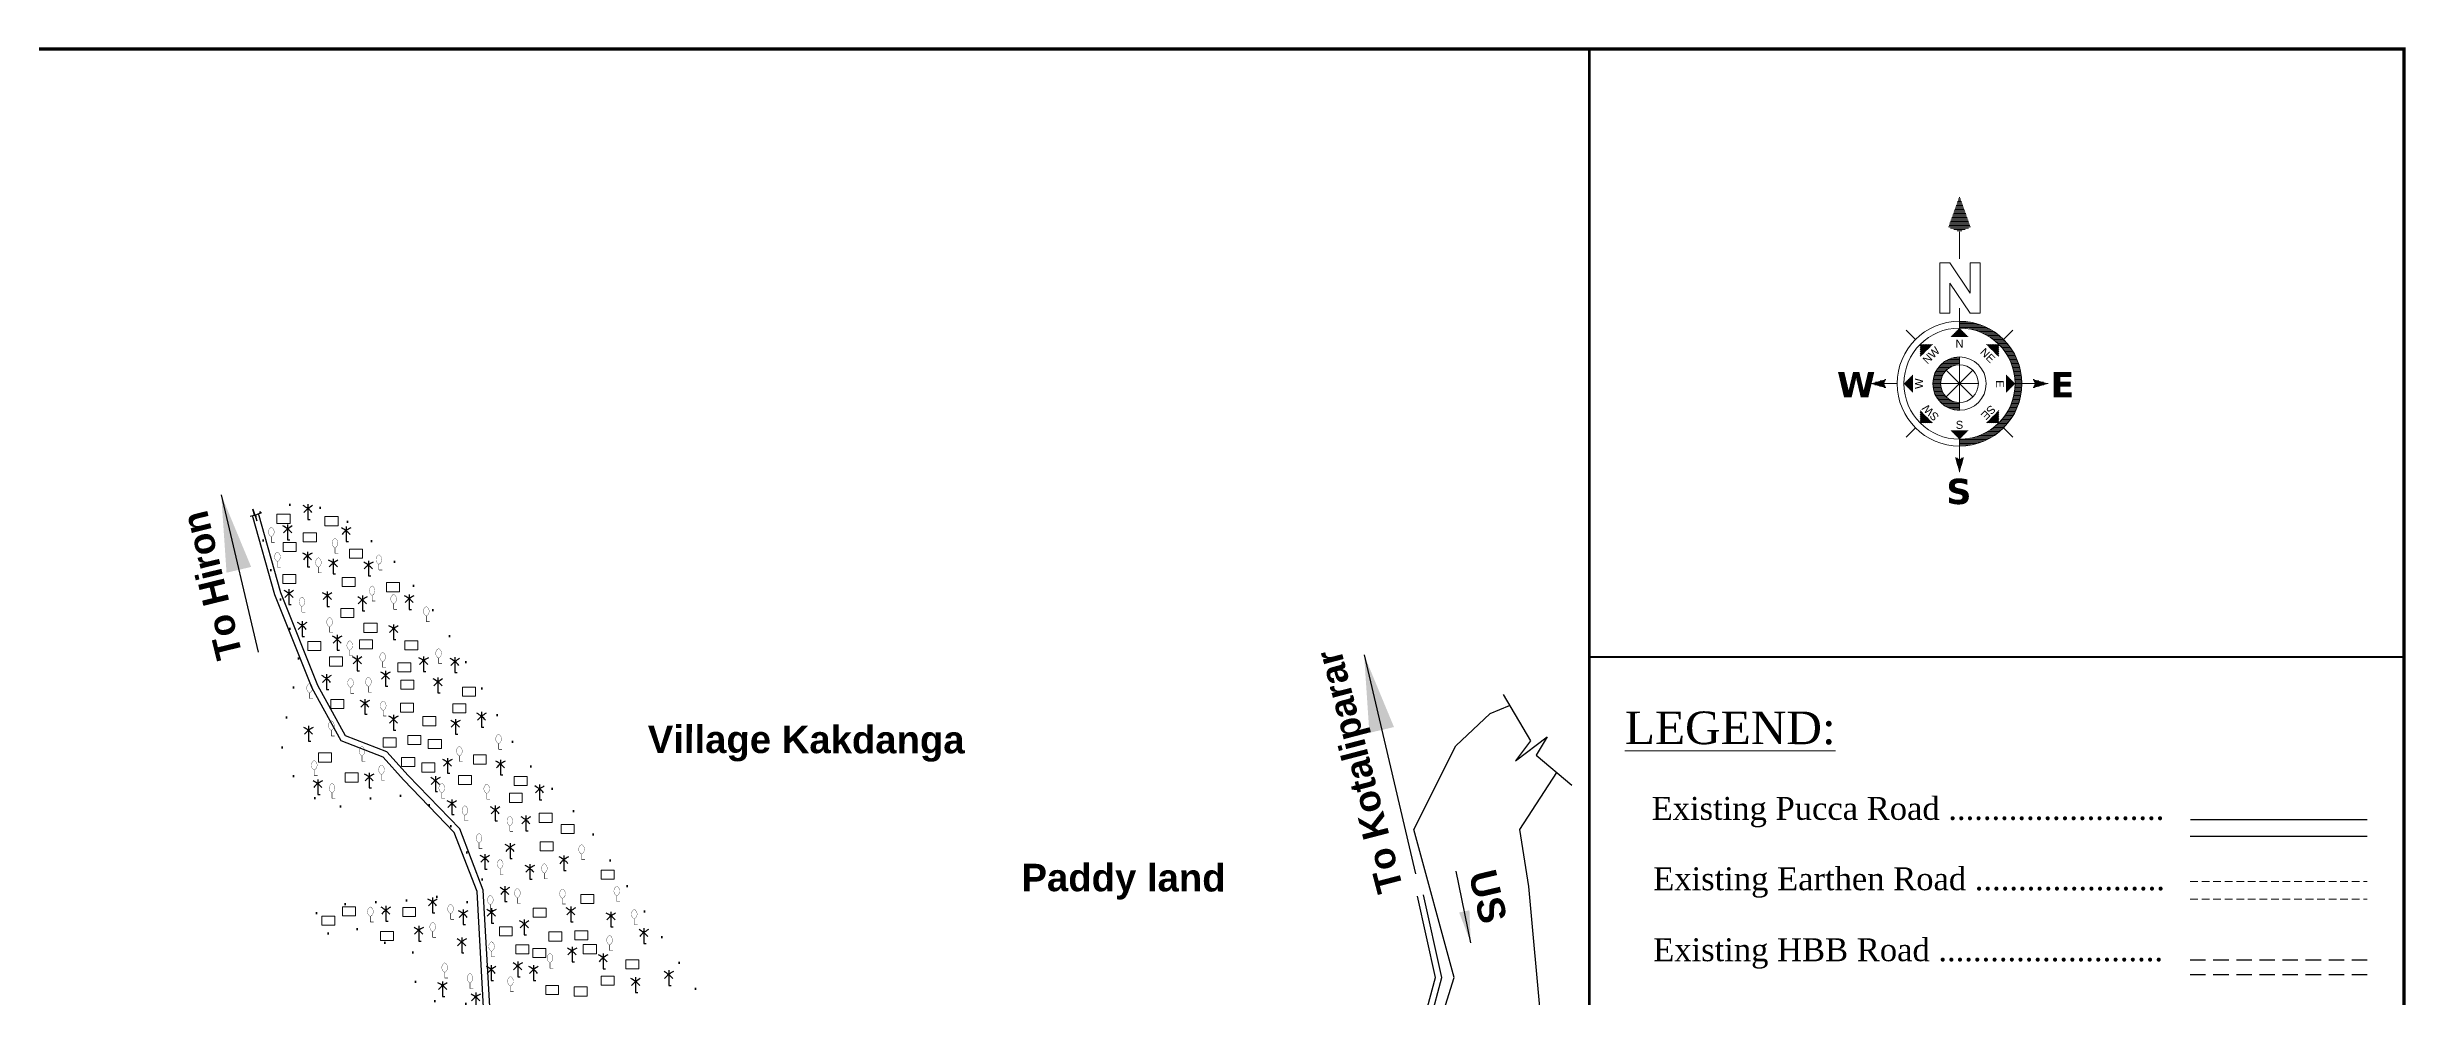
# Model space of a CAD drawing. Header units: millimetres. Extents: x 103 to 40042, y -107161 to -48.
# Drawn here: x 38510 to 40042, y -105940 to -105323 of the extents above; entities that cross this region are included whole.
import ezdxf
from ezdxf.enums import TextEntityAlignment as Align

# ---------------------------------------------------------------- set-up
doc = ezdxf.new("R2010")
doc.units = ezdxf.units.MM
doc.header["$MEASUREMENT"] = 0
for name, pattern in [('DASHED2', [0.375, 0.25, -0.125]), ('DOT2', [0.125, 0, -0.125]), ('HIDDENX2', [0.75, 0.5, -0.25])]:
    doc.linetypes.add(name, pattern=pattern)
for name, color, linetype in [('boundary', 7, 'Continuous'), ('Earthen Emb', 42, 'Continuous'), ('HBB_BFS Road', 7, 'DASHED2'), ('Home Stead', 151, 'Continuous'), ('Khal', 4, 'Continuous'), ('TEXT', 5, 'Continuous'), ('Trees', 77, 'Continuous')]:
    doc.layers.add(name, color=color, linetype=linetype)
for name, color, linetype, lineweight in [('Earthan Road', 7, 'DASHED2', 9), ('HOUSE', 144, 'Continuous', 18), ('line', 10, 'Continuous', 9), ('OUTLINE', 7, 'Continuous', 15), ('p2', 32, 'Continuous', 15), ('PUCCA ROAD', 1, 'Continuous', 30)]:
    doc.layers.add(name, color=color, linetype=linetype, lineweight=lineweight)
doc.styles.add('b', font='times.ttf')
doc.styles.add('LEG', font='romantic.ttf')
doc.styles.add('Romans', font='arial.ttf')
doc.styles.get("Standard").update_dxf_attribs({"font": 'arial.ttf'})
doc.styles.add('sum', font='arialbd.ttf')
doc.dimstyles.get("Standard").update_dxf_attribs({"dimtxt": 0.18, "dimasz": 0.18, "dimexe": 0.18, "dimexo": 0.0625, "dimgap": 0.09, "dimtad": 0, "dimtih": 1, "dimtoh": 1, "dimdec": 4, "dimzin": 0, "dimdsep": 46, "dimtxsty": 'Standard', "dimblk": 'DATUMBLANK', "dimcen": 0.09, "dimadec": 0, "dimazin": 0, "dimtfac": 1, "dimtdec": 4, "dimtofl": 0, "dimtmove": 0, "dimatfit": 3, "dimfxl": 1, "dimtolj": 1, "dimtzin": 0, "dimarcsym": 0})
pattern_1 = [(360, (26.19663, 31.512), (2e-14, 0.2822134), [])]
pattern_2 = [(360, (26.19663, 27.11894), (2e-14, 0.2822134), [])]
pattern_3 = [(180, (26.19663, 27.11894), (2e-14, 0.2822134), [])]
pattern_4 = [(45, (26.19663, 27.11894), (-0.199555, 0.199555), [])]
pattern_5 = [(90, (26.19663, 27.11894), (-0.2822134, 2e-14), [])]
pattern_6 = [(135, (26.19663, 27.11894), (-0.199555, -0.199555), [])]
pattern_7 = [(180, (26.19663, 27.11894), (-2e-14, -0.2822134), [])]
pattern_8 = [(225, (26.19663, 27.11894), (0.199555, -0.199555), [])]
pattern_9 = [(270, (26.19663, 27.11894), (0.2822134, -2e-14), [])]
pattern_10 = [(315, (26.19663, 27.11894), (0.199555, 0.199555), [])]

# ---------------------------------------------------------------- blocks, each defined once
blk = doc.blocks.new('A$C5FE22593')
h = blk.add_hatch()
h.set_pattern_fill('_USER', color=11, scale=0.282213, style=0, pattern_type=0)
h.set_pattern_definition(pattern_1)
h.paths.add_polyline_path([(26.2, 66.79), (23.84, 60.2), (26.2, 59.26), (28.55, 60.2)])
h = blk.add_hatch()
h.set_pattern_fill('_USER', color=11, scale=0.282213, style=0, pattern_type=0)
h.set_pattern_definition(pattern_1)
h.paths.add_polyline_path([(26.2, 66.79), (23.84, 60.2), (26.2, 59.26), (28.55, 60.2)])
h = blk.add_hatch()
h.set_pattern_fill('_USER', color=11, scale=0.282213, style=0, pattern_type=0)
h.set_pattern_definition(pattern_1)
h.paths.add_polyline_path([(26.2, 66.79), (23.84, 60.2), (26.2, 59.26), (28.55, 60.2)])
h = blk.add_hatch()
h.set_pattern_fill('_USER', color=11, scale=0.282213, style=0, pattern_type=0)
h.set_pattern_definition(pattern_1)
h.paths.add_polyline_path([(26.2, 66.79), (23.84, 60.2), (26.2, 59.26), (28.55, 60.2)])
h = blk.add_hatch(color=11)
h.paths.add_polyline_path([(26.2, 15.36), (26.2, 13.92, 1), (26.2, 40.32), (26.2, 38.88, -1)])
h.paths.add_polyline_path([(26.2, 31.11), (26.2, 32.76, 1), (26.2, 21.47), (26.2, 23.13, -1)])
h = blk.add_hatch(color=11)
h.paths.add_polyline_path([(26.2, 15.36), (26.2, 13.92, 1), (26.2, 40.32), (26.2, 38.88, -1)])
h.paths.add_polyline_path([(26.2, 31.11), (26.2, 32.76, 1), (26.2, 21.47), (26.2, 23.13, -1)])
h = blk.add_hatch(color=11)
h.paths.add_polyline_path([(26.2, 15.36), (26.2, 13.92, 1), (26.2, 40.32), (26.2, 38.88, -1)])
h.paths.add_polyline_path([(26.2, 31.11), (26.2, 32.76, 1), (26.2, 21.47), (26.2, 23.13, -1)])
h = blk.add_hatch(color=11)
h.paths.add_polyline_path([(26.2, 15.36), (26.2, 13.92, 1), (26.2, 40.32), (26.2, 38.88, -1)])
h.paths.add_polyline_path([(26.2, 31.11), (26.2, 32.76, 1), (26.2, 21.47), (26.2, 23.13, -1)])
h = blk.add_hatch()
h.set_pattern_fill('_USER', color=11, scale=0.282213, style=0, pattern_type=0)
h.set_pattern_definition(pattern_2)
h.paths.add_polyline_path([(39.4, 27.12, 0.414214), (26.2, 40.32), (26.2, 38.88, -0.414214), (37.96, 27.12, -0.414214), (26.2, 15.36), (26.2, 13.92, 0.414214)])
h = blk.add_hatch()
h.set_pattern_fill('_USER', color=11, scale=0.282213, style=0, pattern_type=0)
h.set_pattern_definition(pattern_2)
h.paths.add_polyline_path([(39.4, 27.12, 0.414214), (26.2, 40.32), (26.2, 38.88, -0.414214), (37.96, 27.12, -0.414214), (26.2, 15.36), (26.2, 13.92, 0.414214)])
h = blk.add_hatch()
h.set_pattern_fill('_USER', color=11, scale=0.282213, style=0, pattern_type=0)
h.set_pattern_definition(pattern_2)
h.paths.add_polyline_path([(39.4, 27.12, 0.414214), (26.2, 40.32), (26.2, 38.88, -0.414214), (37.96, 27.12, -0.414214), (26.2, 15.36), (26.2, 13.92, 0.414214)])
h = blk.add_hatch()
h.set_pattern_fill('_USER', color=11, scale=0.282213, style=0, pattern_type=0)
h.set_pattern_definition(pattern_2)
h.paths.add_polyline_path([(39.4, 27.12, 0.414214), (26.2, 40.32), (26.2, 38.88, -0.414214), (37.96, 27.12, -0.414214), (26.2, 15.36), (26.2, 13.92, 0.414214)])
h = blk.add_hatch()
h.set_pattern_fill('_USER', color=11, scale=0.282213, angle=135, style=0, pattern_type=0)
h.set_pattern_definition(pattern_6)
h.paths.add_polyline_path([(20.54, 35.43), (17.88, 35.43), (17.88, 32.77)])
h = blk.add_hatch()
h.set_pattern_fill('_USER', color=11, scale=0.282213, angle=135, style=0, pattern_type=0)
h.set_pattern_definition(pattern_6)
h.paths.add_polyline_path([(20.54, 35.43), (17.88, 35.43), (17.88, 32.77)])
h = blk.add_hatch()
h.set_pattern_fill('_USER', color=11, scale=0.282213, angle=135, style=0, pattern_type=0)
h.set_pattern_definition(pattern_6)
h.paths.add_polyline_path([(20.54, 35.43), (17.88, 35.43), (17.88, 32.77)])
h = blk.add_hatch()
h.set_pattern_fill('_USER', color=11, scale=0.282213, angle=135, style=0, pattern_type=0)
h.set_pattern_definition(pattern_6)
h.paths.add_polyline_path([(20.54, 35.43), (17.88, 35.43), (17.88, 32.77)])
h = blk.add_hatch()
h.set_pattern_fill('_USER', color=11, scale=0.282213, angle=90, style=0, pattern_type=0)
h.set_pattern_definition(pattern_5)
h.paths.add_polyline_path([(28.08, 37), (26.2, 38.88), (24.32, 37)])
h = blk.add_hatch()
h.set_pattern_fill('_USER', color=11, scale=0.282213, angle=90, style=0, pattern_type=0)
h.set_pattern_definition(pattern_5)
h.paths.add_polyline_path([(28.08, 37), (26.2, 38.88), (24.32, 37)])
h = blk.add_hatch()
h.set_pattern_fill('_USER', color=11, scale=0.282213, angle=90, style=0, pattern_type=0)
h.set_pattern_definition(pattern_5)
h.paths.add_polyline_path([(28.08, 37), (26.2, 38.88), (24.32, 37)])
h = blk.add_hatch()
h.set_pattern_fill('_USER', color=11, scale=0.282213, angle=90, style=0, pattern_type=0)
h.set_pattern_definition(pattern_5)
h.paths.add_polyline_path([(28.08, 37), (26.2, 38.88), (24.32, 37)])
h = blk.add_hatch()
h.set_pattern_fill('_USER', color=11, scale=0.282213, angle=45, style=0, pattern_type=0)
h.set_pattern_definition(pattern_4)
h.paths.add_polyline_path([(34.51, 32.77), (34.51, 35.43), (31.85, 35.43)])
h = blk.add_hatch()
h.set_pattern_fill('_USER', color=11, scale=0.282213, angle=45, style=0, pattern_type=0)
h.set_pattern_definition(pattern_4)
h.paths.add_polyline_path([(34.51, 32.77), (34.51, 35.43), (31.85, 35.43)])
h = blk.add_hatch()
h.set_pattern_fill('_USER', color=11, scale=0.282213, angle=45, style=0, pattern_type=0)
h.set_pattern_definition(pattern_4)
h.paths.add_polyline_path([(34.51, 32.77), (34.51, 35.43), (31.85, 35.43)])
h = blk.add_hatch()
h.set_pattern_fill('_USER', color=11, scale=0.282213, angle=45, style=0, pattern_type=0)
h.set_pattern_definition(pattern_4)
h.paths.add_polyline_path([(34.51, 32.77), (34.51, 35.43), (31.85, 35.43)])
h = blk.add_hatch()
h.set_pattern_fill('_USER', color=11, scale=0.282213, style=0, pattern_type=0)
h.set_pattern_definition(pattern_2)
h.paths.add_polyline_path([(26.2, 31.11), (26.2, 32.76, 0.414214), (20.55, 27.12, 0.414214), (26.2, 21.47), (26.2, 23.13, -0.414214), (22.21, 27.12, -0.414214)])
h = blk.add_hatch()
h.set_pattern_fill('_USER', color=11, scale=0.282213, style=0, pattern_type=0)
h.set_pattern_definition(pattern_2)
h.paths.add_polyline_path([(26.2, 31.11), (26.2, 32.76, 0.414214), (20.55, 27.12, 0.414214), (26.2, 21.47), (26.2, 23.13, -0.414214), (22.21, 27.12, -0.414214)])
h = blk.add_hatch()
h.set_pattern_fill('_USER', color=11, scale=0.282213, style=0, pattern_type=0)
h.set_pattern_definition(pattern_2)
h.paths.add_polyline_path([(26.2, 31.11), (26.2, 32.76, 0.414214), (20.55, 27.12, 0.414214), (26.2, 21.47), (26.2, 23.13, -0.414214), (22.21, 27.12, -0.414214)])
h = blk.add_hatch()
h.set_pattern_fill('_USER', color=11, scale=0.282213, style=0, pattern_type=0)
h.set_pattern_definition(pattern_2)
h.paths.add_polyline_path([(26.2, 31.11), (26.2, 32.76, 0.414214), (20.55, 27.12, 0.414214), (26.2, 21.47), (26.2, 23.13, -0.414214), (22.21, 27.12, -0.414214)])
h = blk.add_hatch()
h.set_pattern_fill('_USER', color=11, scale=0.282213, style=0, pattern_type=0)
h.set_pattern_definition(pattern_3)
h.paths.add_polyline_path([(10.67, 26.18), (10.2, 27.12), (10.67, 28.06), (7.38, 27.12)])
h = blk.add_hatch()
h.set_pattern_fill('_USER', color=11, scale=0.282213, style=0, pattern_type=0)
h.set_pattern_definition(pattern_3)
h.paths.add_polyline_path([(10.67, 26.18), (10.2, 27.12), (10.67, 28.06), (7.38, 27.12)])
h = blk.add_hatch()
h.set_pattern_fill('_USER', color=11, scale=0.282213, style=0, pattern_type=0)
h.set_pattern_definition(pattern_3)
h.paths.add_polyline_path([(10.67, 26.18), (10.2, 27.12), (10.67, 28.06), (7.38, 27.12)])
h = blk.add_hatch()
h.set_pattern_fill('_USER', color=11, scale=0.282213, style=0, pattern_type=0)
h.set_pattern_definition(pattern_3)
h.paths.add_polyline_path([(10.67, 26.18), (10.2, 27.12), (10.67, 28.06), (7.38, 27.12)])
h = blk.add_hatch()
h.set_pattern_fill('_USER', color=11, scale=0.282213, angle=180, style=0, pattern_type=0)
h.set_pattern_definition(pattern_7)
h.paths.add_polyline_path([(16.32, 29), (14.44, 27.12), (16.32, 25.24)])
h = blk.add_hatch()
h.set_pattern_fill('_USER', color=11, scale=0.282213, angle=180, style=0, pattern_type=0)
h.set_pattern_definition(pattern_7)
h.paths.add_polyline_path([(16.32, 29), (14.44, 27.12), (16.32, 25.24)])
h = blk.add_hatch()
h.set_pattern_fill('_USER', color=11, scale=0.282213, angle=180, style=0, pattern_type=0)
h.set_pattern_definition(pattern_7)
h.paths.add_polyline_path([(16.32, 29), (14.44, 27.12), (16.32, 25.24)])
h = blk.add_hatch()
h.set_pattern_fill('_USER', color=11, scale=0.282213, angle=180, style=0, pattern_type=0)
h.set_pattern_definition(pattern_7)
h.paths.add_polyline_path([(16.32, 29), (14.44, 27.12), (16.32, 25.24)])
h = blk.add_hatch()
h.set_pattern_fill('_USER', color=11, scale=0.282213, style=0, pattern_type=0)
h.set_pattern_definition(pattern_2)
h.paths.add_polyline_path([(36.07, 29), (36.07, 25.24), (37.96, 27.12)])
h = blk.add_hatch()
h.set_pattern_fill('_USER', color=11, scale=0.282213, style=0, pattern_type=0)
h.set_pattern_definition(pattern_2)
h.paths.add_polyline_path([(36.07, 29), (36.07, 25.24), (37.96, 27.12)])
h = blk.add_hatch()
h.set_pattern_fill('_USER', color=11, scale=0.282213, style=0, pattern_type=0)
h.set_pattern_definition(pattern_2)
h.paths.add_polyline_path([(36.07, 29), (36.07, 25.24), (37.96, 27.12)])
h = blk.add_hatch()
h.set_pattern_fill('_USER', color=11, scale=0.282213, style=0, pattern_type=0)
h.set_pattern_definition(pattern_2)
h.paths.add_polyline_path([(36.07, 29), (36.07, 25.24), (37.96, 27.12)])
h = blk.add_hatch()
h.set_pattern_fill('_USER', color=11, scale=0.282213, style=0, pattern_type=0)
h.set_pattern_definition(pattern_2)
h.paths.add_polyline_path([(45.01, 27.12), (41.72, 28.06), (42.19, 27.12), (41.72, 26.18)])
h = blk.add_hatch()
h.set_pattern_fill('_USER', color=11, scale=0.282213, style=0, pattern_type=0)
h.set_pattern_definition(pattern_2)
h.paths.add_polyline_path([(45.01, 27.12), (41.72, 28.06), (42.19, 27.12), (41.72, 26.18)])
h = blk.add_hatch()
h.set_pattern_fill('_USER', color=11, scale=0.282213, style=0, pattern_type=0)
h.set_pattern_definition(pattern_2)
h.paths.add_polyline_path([(45.01, 27.12), (41.72, 28.06), (42.19, 27.12), (41.72, 26.18)])
h = blk.add_hatch()
h.set_pattern_fill('_USER', color=11, scale=0.282213, style=0, pattern_type=0)
h.set_pattern_definition(pattern_2)
h.paths.add_polyline_path([(45.01, 27.12), (41.72, 28.06), (42.19, 27.12), (41.72, 26.18)])
h = blk.add_hatch()
h.set_pattern_fill('_USER', color=11, scale=0.282213, angle=-135, style=0, pattern_type=0)
h.set_pattern_definition(pattern_8)
h.paths.add_polyline_path([(17.88, 21.46), (17.88, 18.8), (20.54, 18.8)])
h = blk.add_hatch()
h.set_pattern_fill('_USER', color=11, scale=0.282213, angle=-135, style=0, pattern_type=0)
h.set_pattern_definition(pattern_8)
h.paths.add_polyline_path([(17.88, 21.46), (17.88, 18.8), (20.54, 18.8)])
h = blk.add_hatch()
h.set_pattern_fill('_USER', color=11, scale=0.282213, angle=-135, style=0, pattern_type=0)
h.set_pattern_definition(pattern_8)
h.paths.add_polyline_path([(17.88, 21.46), (17.88, 18.8), (20.54, 18.8)])
h = blk.add_hatch()
h.set_pattern_fill('_USER', color=11, scale=0.282213, angle=-135, style=0, pattern_type=0)
h.set_pattern_definition(pattern_8)
h.paths.add_polyline_path([(17.88, 21.46), (17.88, 18.8), (20.54, 18.8)])
h = blk.add_hatch()
h.set_pattern_fill('_USER', color=11, scale=0.282213, angle=-45, style=0, pattern_type=0)
h.set_pattern_definition(pattern_10)
h.paths.add_polyline_path([(31.85, 18.8), (34.51, 18.8), (34.51, 21.46)])
h = blk.add_hatch()
h.set_pattern_fill('_USER', color=11, scale=0.282213, angle=-45, style=0, pattern_type=0)
h.set_pattern_definition(pattern_10)
h.paths.add_polyline_path([(31.85, 18.8), (34.51, 18.8), (34.51, 21.46)])
h = blk.add_hatch()
h.set_pattern_fill('_USER', color=11, scale=0.282213, angle=-45, style=0, pattern_type=0)
h.set_pattern_definition(pattern_10)
h.paths.add_polyline_path([(31.85, 18.8), (34.51, 18.8), (34.51, 21.46)])
h = blk.add_hatch()
h.set_pattern_fill('_USER', color=11, scale=0.282213, angle=-45, style=0, pattern_type=0)
h.set_pattern_definition(pattern_10)
h.paths.add_polyline_path([(31.85, 18.8), (34.51, 18.8), (34.51, 21.46)])
h = blk.add_hatch()
h.set_pattern_fill('_USER', color=11, scale=0.282213, angle=-90, style=0, pattern_type=0)
h.set_pattern_definition(pattern_9)
h.paths.add_polyline_path([(24.32, 17.24), (26.2, 15.36), (28.08, 17.24)])
h = blk.add_hatch()
h.set_pattern_fill('_USER', color=11, scale=0.282213, angle=-90, style=0, pattern_type=0)
h.set_pattern_definition(pattern_9)
h.paths.add_polyline_path([(24.32, 17.24), (26.2, 15.36), (28.08, 17.24)])
h = blk.add_hatch()
h.set_pattern_fill('_USER', color=11, scale=0.282213, angle=-90, style=0, pattern_type=0)
h.set_pattern_definition(pattern_9)
h.paths.add_polyline_path([(24.32, 17.24), (26.2, 15.36), (28.08, 17.24)])
h = blk.add_hatch()
h.set_pattern_fill('_USER', color=11, scale=0.282213, angle=-90, style=0, pattern_type=0)
h.set_pattern_definition(pattern_9)
h.paths.add_polyline_path([(24.32, 17.24), (26.2, 15.36), (28.08, 17.24)])
h = blk.add_hatch()
h.set_pattern_fill('_USER', color=11, scale=0.282213, style=0, pattern_type=0)
h.set_pattern_definition(pattern_2)
h.paths.add_polyline_path([(27.14, 11.6), (26.2, 11.13), (25.26, 11.6), (26.2, 8.3)])
h = blk.add_hatch()
h.set_pattern_fill('_USER', color=11, scale=0.282213, style=0, pattern_type=0)
h.set_pattern_definition(pattern_2)
h.paths.add_polyline_path([(27.14, 11.6), (26.2, 11.13), (25.26, 11.6), (26.2, 8.3)])
h = blk.add_hatch()
h.set_pattern_fill('_USER', color=11, scale=0.282213, style=0, pattern_type=0)
h.set_pattern_definition(pattern_2)
h.paths.add_polyline_path([(27.14, 11.6), (26.2, 11.13), (25.26, 11.6), (26.2, 8.3)])
h = blk.add_hatch()
h.set_pattern_fill('_USER', color=11, scale=0.282213, style=0, pattern_type=0)
h.set_pattern_definition(pattern_2)
h.paths.add_polyline_path([(27.14, 11.6), (26.2, 11.13), (25.26, 11.6), (26.2, 8.3)])
at = {"color": 11}
for p, q in [((26.2, 53.5), (26.2, 59.26)), ((26.2, 53.5), (26.2, 59.26)), ((26.2, 53.5), (26.2, 59.26)), ((26.2, 53.5), (26.2, 59.26)), ((26.2, 40.32), (26.2, 43.11)), ((26.2, 40.32), (26.2, 43.11)), ((26.2, 40.32), (26.2, 43.11)), ((26.2, 40.32), (26.2, 43.11)), ((26.2, 40.32), (26.2, 38.88)), ((26.2, 40.32), (26.2, 38.88)), ((26.2, 40.32), (26.2, 38.88)), ((26.2, 40.32), (26.2, 38.88)), ((16.86, 36.46), (14.89, 38.43)), ((16.86, 36.46), (14.89, 38.43)), ((16.86, 36.46), (14.89, 38.43)), ((16.86, 36.46), (14.89, 38.43)), ((35.53, 36.46), (37.5, 38.43)), ((35.53, 36.46), (37.5, 38.43)), ((35.53, 36.46), (37.5, 38.43)), ((35.53, 36.46), (37.5, 38.43)), ((26.2, 31.11), (26.2, 32.76)), ((26.2, 31.11), (26.2, 32.76)), ((26.2, 31.11), (26.2, 32.76)), ((26.2, 31.11), (26.2, 32.76)), ((26.2, 23.13), (26.2, 31.11)), ((26.2, 31.11), (26.2, 23.13)), ((26.2, 23.13), (26.2, 31.11)), ((26.2, 31.11), (26.2, 23.13)), ((26.2, 23.13), (26.2, 31.11)), ((26.2, 31.11), (26.2, 23.13)), ((26.2, 23.13), (26.2, 31.11)), ((26.2, 31.11), (26.2, 23.13)), ((12.99, 27.12), (10.2, 27.12)), ((12.99, 27.12), (10.2, 27.12)), ((12.99, 27.12), (10.2, 27.12)), ((12.99, 27.12), (10.2, 27.12)), ((22.21, 27.12), (30.19, 27.12)), ((30.19, 27.12), (22.21, 27.12)), ((22.21, 27.12), (30.19, 27.12)), ((30.19, 27.12), (22.21, 27.12)), ((22.21, 27.12), (30.19, 27.12)), ((30.19, 27.12), (22.21, 27.12)), ((22.21, 27.12), (30.19, 27.12)), ((30.19, 27.12), (22.21, 27.12)), ((23.37, 24.3), (29.02, 29.94)), ((29.02, 24.3), (23.37, 29.94)), ((29.02, 29.94), (23.37, 24.3)), ((23.37, 29.94), (29.02, 24.3)), ((23.37, 24.3), (29.02, 29.94)), ((29.02, 24.3), (23.37, 29.94)), ((29.02, 29.94), (23.37, 24.3)), ((23.37, 29.94), (29.02, 24.3)), ((23.37, 24.3), (29.02, 29.94)), ((29.02, 24.3), (23.37, 29.94)), ((29.02, 29.94), (23.37, 24.3)), ((23.37, 29.94), (29.02, 24.3)), ((23.37, 24.3), (29.02, 29.94)), ((29.02, 24.3), (23.37, 29.94)), ((29.02, 29.94), (23.37, 24.3)), ((23.37, 29.94), (29.02, 24.3)), ((39.4, 27.12), (42.19, 27.12)), ((39.4, 27.12), (42.19, 27.12)), ((39.4, 27.12), (42.19, 27.12)), ((39.4, 27.12), (42.19, 27.12)), ((26.2, 23.13), (26.2, 21.47)), ((26.2, 23.13), (26.2, 21.47)), ((26.2, 23.13), (26.2, 21.47)), ((26.2, 23.13), (26.2, 21.47)), ((16.86, 17.78), (14.89, 15.81)), ((16.86, 17.78), (14.89, 15.81)), ((16.86, 17.78), (14.89, 15.81)), ((16.86, 17.78), (14.89, 15.81)), ((26.2, 13.92), (26.2, 15.36)), ((26.2, 13.92), (26.2, 15.36)), ((26.2, 13.92), (26.2, 15.36)), ((26.2, 13.92), (26.2, 15.36)), ((35.53, 17.78), (37.5, 15.81)), ((35.53, 17.78), (37.5, 15.81)), ((35.53, 17.78), (37.5, 15.81)), ((35.53, 17.78), (37.5, 15.81)), ((26.2, 13.92), (26.2, 11.13)), ((26.2, 13.92), (26.2, 11.13)), ((26.2, 13.92), (26.2, 11.13)), ((26.2, 13.92), (26.2, 11.13))]:
    blk.add_line(p, q, dxfattribs=at)
at = {"color": 1}
for p, q in [((22.03, 52.68), (24.16, 52.68)), ((22.03, 42.01), (22.03, 52.68)), ((22.03, 52.68), (24.16, 52.68)), ((22.03, 42.01), (22.03, 52.68)), ((22.03, 52.68), (24.16, 52.68)), ((22.03, 42.01), (22.03, 52.68)), ((22.03, 52.68), (24.16, 52.68)), ((22.03, 42.01), (22.03, 52.68)), ((24.16, 52.68), (28.43, 46.28)), ((24.16, 52.68), (28.43, 46.28)), ((24.16, 52.68), (28.43, 46.28)), ((24.16, 52.68), (28.43, 46.28)), ((28.43, 52.68), (30.56, 52.68)), ((28.43, 46.28), (28.43, 52.68)), ((28.43, 52.68), (30.56, 52.68)), ((28.43, 46.28), (28.43, 52.68)), ((28.43, 52.68), (30.56, 52.68)), ((28.43, 46.28), (28.43, 52.68)), ((28.43, 52.68), (30.56, 52.68)), ((28.43, 46.28), (28.43, 52.68)), ((30.56, 52.68), (30.56, 42.01)), ((30.56, 52.68), (30.56, 42.01)), ((30.56, 52.68), (30.56, 42.01)), ((30.56, 52.68), (30.56, 42.01)), ((24.16, 48.41), (24.16, 42.01)), ((28.43, 42.01), (24.16, 48.41)), ((24.16, 48.41), (24.16, 42.01)), ((28.43, 42.01), (24.16, 48.41)), ((24.16, 48.41), (24.16, 42.01)), ((28.43, 42.01), (24.16, 48.41)), ((24.16, 48.41), (24.16, 42.01)), ((28.43, 42.01), (24.16, 48.41)), ((24.16, 42.01), (22.03, 42.01)), ((24.16, 42.01), (22.03, 42.01)), ((24.16, 42.01), (22.03, 42.01)), ((24.16, 42.01), (22.03, 42.01)), ((30.56, 42.01), (28.43, 42.01)), ((30.56, 42.01), (28.43, 42.01)), ((30.56, 42.01), (28.43, 42.01)), ((30.56, 42.01), (28.43, 42.01))]:
    blk.add_line(p, q, dxfattribs=at)
at = {"color": 11}
for radius in [13.2, 13.2, 13.2, 13.2, 11.76, 11.76, 11.76, 11.76, 5.64, 5.64, 5.64, 5.64, 3.99, 3.99, 3.99, 3.99]:
    blk.add_circle((26.2, 27.12), radius, dxfattribs=at)
for points in [[(26.2, 66.79), (23.84, 60.2), (26.2, 59.26)], [(26.2, 66.79), (23.84, 60.2), (26.2, 59.26)], [(26.2, 66.79), (23.84, 60.2), (26.2, 59.26)], [(26.2, 66.79), (23.84, 60.2), (26.2, 59.26)], [(26.2, 59.26), (28.55, 60.2), (26.2, 66.79)], [(26.2, 59.26), (28.55, 60.2), (26.2, 66.79)], [(26.2, 59.26), (28.55, 60.2), (26.2, 66.79)], [(26.2, 59.26), (28.55, 60.2), (26.2, 66.79)], [(17.88, 35.43), (20.54, 35.43), (17.88, 32.77)], [(17.88, 35.43), (20.54, 35.43), (17.88, 32.77)], [(17.88, 35.43), (20.54, 35.43), (17.88, 32.77)], [(17.88, 35.43), (20.54, 35.43), (17.88, 32.77)], [(26.2, 38.88), (28.08, 37), (24.32, 37)], [(26.2, 38.88), (28.08, 37), (24.32, 37)], [(26.2, 38.88), (28.08, 37), (24.32, 37)], [(26.2, 38.88), (28.08, 37), (24.32, 37)], [(34.51, 35.43), (34.51, 32.77), (31.85, 35.43)], [(34.51, 35.43), (34.51, 32.77), (31.85, 35.43)], [(34.51, 35.43), (34.51, 32.77), (31.85, 35.43)], [(34.51, 35.43), (34.51, 32.77), (31.85, 35.43)], [(7.38, 27.12), (10.67, 28.06), (10.2, 27.12)], [(7.38, 27.12), (10.67, 28.06), (10.2, 27.12)], [(7.38, 27.12), (10.67, 28.06), (10.2, 27.12)], [(7.38, 27.12), (10.67, 28.06), (10.2, 27.12)], [(10.67, 26.18), (10.2, 27.12), (7.38, 27.12)], [(10.67, 26.18), (10.2, 27.12), (7.38, 27.12)], [(10.67, 26.18), (10.2, 27.12), (7.38, 27.12)], [(10.67, 26.18), (10.2, 27.12), (7.38, 27.12)], [(14.44, 27.12), (16.32, 29), (16.32, 25.24)], [(14.44, 27.12), (16.32, 29), (16.32, 25.24)], [(14.44, 27.12), (16.32, 29), (16.32, 25.24)], [(14.44, 27.12), (16.32, 29), (16.32, 25.24)], [(37.96, 27.12), (36.07, 25.24), (36.07, 29)], [(37.96, 27.12), (36.07, 25.24), (36.07, 29)], [(37.96, 27.12), (36.07, 25.24), (36.07, 29)], [(37.96, 27.12), (36.07, 25.24), (36.07, 29)], [(41.72, 28.06), (42.19, 27.12), (45.01, 27.12)], [(41.72, 28.06), (42.19, 27.12), (45.01, 27.12)], [(41.72, 28.06), (42.19, 27.12), (45.01, 27.12)], [(41.72, 28.06), (42.19, 27.12), (45.01, 27.12)], [(45.01, 27.12), (41.72, 26.18), (42.19, 27.12)], [(45.01, 27.12), (41.72, 26.18), (42.19, 27.12)], [(45.01, 27.12), (41.72, 26.18), (42.19, 27.12)], [(45.01, 27.12), (41.72, 26.18), (42.19, 27.12)], [(17.88, 18.8), (17.88, 21.46), (20.54, 18.8)], [(17.88, 18.8), (17.88, 21.46), (20.54, 18.8)], [(17.88, 18.8), (17.88, 21.46), (20.54, 18.8)], [(17.88, 18.8), (17.88, 21.46), (20.54, 18.8)], [(34.51, 18.8), (31.85, 18.8), (34.51, 21.46)], [(34.51, 18.8), (31.85, 18.8), (34.51, 21.46)], [(34.51, 18.8), (31.85, 18.8), (34.51, 21.46)], [(34.51, 18.8), (31.85, 18.8), (34.51, 21.46)], [(26.2, 15.36), (24.32, 17.24), (28.08, 17.24)], [(26.2, 15.36), (24.32, 17.24), (28.08, 17.24)], [(26.2, 15.36), (24.32, 17.24), (28.08, 17.24)], [(26.2, 15.36), (24.32, 17.24), (28.08, 17.24)], [(26.2, 8.3), (25.26, 11.6), (26.2, 11.13)], [(26.2, 8.3), (25.26, 11.6), (26.2, 11.13)], [(26.2, 8.3), (25.26, 11.6), (26.2, 11.13)], [(26.2, 8.3), (25.26, 11.6), (26.2, 11.13)], [(27.14, 11.6), (26.2, 11.13), (26.2, 8.3)], [(27.14, 11.6), (26.2, 11.13), (26.2, 8.3)], [(27.14, 11.6), (26.2, 11.13), (26.2, 8.3)], [(27.14, 11.6), (26.2, 11.13), (26.2, 8.3)]]:
    blk.add_solid(points, dxfattribs=at)
at = {"color": 11, "style": 'Romans'}
for s, height, rotation, p in [('NW', 1.693, 45, (20.81, 32.51)), ('NW', 1.693, 45, (20.81, 32.51)), ('NW', 1.693, 45, (20.81, 32.51)), ('NW', 1.693, 45, (20.81, 32.51)), ('NE', 1.693, 315, (31.57, 32.5)), ('NE', 1.693, 315, (31.57, 32.5)), ('NE', 1.693, 315, (31.57, 32.5)), ('NE', 1.693, 315, (31.57, 32.5)), ('W', 1.69, 90, (18.48, 27.11)), ('W', 1.69, 90, (18.48, 27.11)), ('W', 1.69, 90, (18.48, 27.11)), ('W', 1.69, 90, (18.48, 27.11)), ('E', 1.69, 270, (33.89, 27.05)), ('E', 1.69, 270, (33.89, 27.05)), ('E', 1.69, 270, (33.89, 27.05)), ('E', 1.69, 270, (33.89, 27.05)), ('SW', 1.693, 135, (20.67, 21.59)), ('SW', 1.693, 135, (20.67, 21.59)), ('SW', 1.693, 135, (20.67, 21.59)), ('SW', 1.693, 135, (20.67, 21.59)), ('SE', 1.693, 225, (31.7, 21.6)), ('SE', 1.693, 225, (31.7, 21.6)), ('SE', 1.693, 225, (31.7, 21.6)), ('SE', 1.693, 225, (31.7, 21.6))]:
    blk.add_text(s, height=height, rotation=rotation, dxfattribs=at).set_placement(p, align=Align.CENTER)
for s, p in [('N', (26.2, 34.74)), ('N', (26.2, 34.74)), ('N', (26.2, 34.74)), ('N', (26.2, 34.74)), ('S', (26.19, 17.56)), ('S', (26.19, 17.56)), ('S', (26.19, 17.56)), ('S', (26.19, 17.56))]:
    blk.add_text(s, height=1.69, dxfattribs=at).set_placement(p, align=Align.CENTER)
at = {"layer": 'p2', "color": 1, "char_height": 5.3676, "attachment_point": 5}
for s, insert in [('{\\fVerdana|b1|i0|c0|p34;W}', (4.33, 26.9)), ('{\\fVerdana|b1|i0|c0|p34;W}', (4.33, 26.9)), ('{\\fVerdana|b1|i0|c0|p34;W}', (4.33, 26.9)), ('{\\fVerdana|b1|i0|c0|p34;W}', (4.33, 26.9)), ('{\\fVerdana|b1|i0|c0|p34;E}', (47.97, 26.9)), ('{\\fVerdana|b1|i0|c0|p34;E}', (47.97, 26.9)), ('{\\fVerdana|b1|i0|c0|p34;E}', (47.97, 26.9)), ('{\\fVerdana|b1|i0|c0|p34;E}', (47.97, 26.9)), ('{\\fVerdana|b1|i0|c0|p34;S}', (26.07, 4.27)), ('{\\fVerdana|b1|i0|c0|p34;S}', (26.07, 4.27)), ('{\\fVerdana|b1|i0|c0|p34;S}', (26.07, 4.27)), ('{\\fVerdana|b1|i0|c0|p34;S}', (26.07, 4.27))]:
    blk.add_mtext(s, dxfattribs=dict(at, insert=insert))
blk = doc.blocks.new('A$C7FEE66E4')
at = {"layer": 'Trees', "linetype": 'Continuous', "const_width": 0.000142}
blk.add_lwpolyline([(0, 0, 0.606435), (0, 0.0049, 0.606435)], format="xyb", close=True, dxfattribs=at)
at = {"layer": 'Trees', "linetype": 'Continuous', "const_width": 0.000252}
for points in [[(0, 0), (0, -0.0029)], [(0, -0.0029), (0.0017, -0.0029)]]:
    blk.add_lwpolyline(points, dxfattribs=at)
blk = doc.blocks.new('A$C01DB3217')
at = {"layer": 'Trees', "color": 1, "lineweight": 30}
blk.add_lwpolyline([(0, 0.0028), (0, -0.0071), (0.0015, -0.0071)], dxfattribs=at)
for centre, start, end in [((-0.012, -0.0154), 41.2491, 62.6782), ((0.012, -0.0154), 117.3218, 138.7509)]:
    blk.add_arc(centre, 0.0195, start, end, dxfattribs=at)
blk = doc.blocks.new('_DatumBlank')
at = {"color": 0, "linetype": 'ByBlock', "lineweight": -2}
for p, q in [((0, 0.577), (-1, 0)), ((0, -0.577), (0, 0.577)), ((-1, 0), (0, -0.577))]:
    blk.add_line(p, q, dxfattribs=at)
blk = doc.blocks.new('A$C5B990698')
at = {"layer": 'TEXT', "color": 0, "lineweight": 25}
blk.add_leader([(0, 110.8), (26.4, 0)], dimstyle='Standard', override={"dimscale": 0.5, "dimasz": 100, "dimgap": 0.09, "dimtad": 0}, dxfattribs=at)

msp = doc.modelspace()

# ---------------------------------------------------------------- linework, layer by layer
at = {"layer": 'boundary', "color": 0}
for points, const_width in [([(37465.6, -105324), (40041.1, -105324), (40041.1, -107159.9), (37465.6, -107159.9), (37465.6, -105324)], 2.35), ([(39511.9, -106834.7), (39511.9, -105324)], 1.71), ([(39511.9, -105718.9), (40041.1, -105718.9)], 1.5)]:
    msp.add_lwpolyline(points, dxfattribs=dict(at, const_width=const_width))
at = {"layer": 'Earthan Road', "color": 7, "linetype": 'HIDDENX2', "ltscale": 10}
for points in [[(39902.2, -105864.8), (40017.2, -105864.8)], [(39902.2, -105876.1), (40017.2, -105876.1)]]:
    msp.add_lwpolyline(points, dxfattribs=at)
at = {"layer": 'Earthen Emb', "lineweight": 30}
for points in [[(39412.5, -106684.5), (39319.4, -106530.3), (39245.6, -106425.5), (39189.5, -106359.7), (39165.2, -106326.6), (39149.7, -106300.3), (39144.9, -106250), (39148.9, -106177.9), (39180.9, -106127.8), (39201.3, -106094.1), (39204.1, -106079.2), (39200.8, -106057.3), (39205.3, -106048.3), (39227.6, -106042.9), (39259.1, -106043.9), (39294.8, -106028.2), (39342.1, -106007.3), (39376.2, -105981.1), (39405.2, -105951.9), (39411.9, -105927), (39400.2, -105874.3)], [(39415.9, -106682.4), (39322.8, -106528.1), (39248.8, -106423.1), (39192.7, -106357.3), (39168.6, -106324.4), (39153.6, -106299.1), (39148.9, -106249.9), (39152.9, -106179.2), (39184.3, -106129.9), (39205.1, -106095.5), (39208.2, -106079.3), (39204.9, -106057.9), (39208, -106051.7), (39228, -106046.9), (39259.8, -106047.9), (39296.4, -106031.8), (39344.2, -106010.8), (39378.9, -105984.1), (39408.8, -105954), (39416.1, -105927.1), (39404.1, -105873.4)]]:
    msp.add_lwpolyline(points, dxfattribs=at)
at = {"layer": 'HBB_BFS Road', "color": 1, "linetype": 'DASHED2', "lineweight": 25, "ltscale": 40, "flags": 128}
for points in [[(39902.2, -105915.6), (40017.2, -105915.6)], [(39902.2, -105925.2), (40017.2, -105925.2)]]:
    msp.add_lwpolyline(points, dxfattribs=at)
at = {"layer": 'Home Stead', "color": 7, "linetype": 'DOT2', "lineweight": 50, "ltscale": 159.474072, "flags": 128}
msp.add_lwpolyline([(39149.6, -106294.5), (39144.2, -106310.6), (39111.5, -106305.7), (39058.8, -106302.7), (39013, -106307.8), (38927, -106317.1), (38918.1, -106314.4), (38905, -106300.6), (38892.6, -106298.6), (38873, -106297.9), (38865.4, -106292.4), (38863.4, -106276.2), (38873.3, -106262.8), (38887.8, -106257.3), (38927.3, -106257.3), (38971.7, -106254.5), (38984.5, -106254.2), (38991.7, -106245.2), (38990, -106231.5), (38985, -106218.9), (38962.2, -106216.4), (38953.5, -106197.3), (38943, -106150.3), (38929.4, -106144.1), (38915.8, -106127.4), (38905.3, -106101.4), (38888.6, -106070.5), (38858.1, -106041.1), (38837.1, -106029), (38822.9, -106031.3), (38817.5, -106038.7), (38808.6, -106047.2), (38792.4, -106042.9), (38784.3, -106028.3), (38791.6, -106020.2), (38801.7, -106016.7), (38808.6, -106011.7), (38800.1, -105996.6), (38791.4, -105967), (38789.5, -105954.7), (38783.4, -105944.2), (38761.2, -105942.4), (38749, -105935.1), (38749.3, -105921.1), (38749.6, -105912.6), (38742.3, -105906.8), (38733.8, -105906.5), (38719.2, -105899.8), (38709.7, -105894.9), (38696, -105899.5), (38684.7, -105896.4), (38682.9, -105887.3), (38686.9, -105883), (38706.1, -105878.8), (38741.1, -105877.6), (38758.5, -105873.9), (38785.8, -105878.7), (38792.7, -105863.7), (38781.2, -105843.7), (38767.7, -105821.8), (38753.5, -105811.8), (38731.5, -105807.6), (38692, -105818.2), (38671, -105798.8), (38661.7, -105775.6), (38668.7, -105742.3), (38674.9, -105726), (38666.4, -105696.6), (38653.2, -105656.3), (38646.4, -105625.4), (38669.3, -105619.7), (38683.9, -105620.5), (38700, -105627.4), (38716, -105639.3), (38735.6, -105657.2), (38762, -105690.5), (38790.7, -105736.4), (38817.7, -105783.5), (38861.2, -105828.9), (38885.7, -105866.2), (38925.6, -105925.1), (38953.1, -105972.8), (38992.3, -105977.1), (39015.6, -105998.5), (39038.2, -106029.1), (39029.4, -106059.6), (39017, -106074.7), (39021.8, -106092.6), (39045.9, -106114.6), (39067.2, -106130.4), (39088.5, -106142.8), (39139.6, -106133.3), (39158.8, -106126.4), (39165, -106146.4), (39155.4, -106206.9), (39149.6, -106294.5)], dxfattribs=at)
at = {"layer": 'HOUSE'}
for points in [[(38659.2, -105632.1), (38667.7, -105632.1), (38667.7, -105626.2), (38659.2, -105626.2), (38659.2, -105632.1)], [(38676.3, -105644.1), (38684.8, -105644.1), (38684.8, -105638.2), (38676.3, -105638.2), (38676.3, -105644.1)], [(38690.4, -105633.6), (38698.9, -105633.6), (38698.9, -105627.7), (38690.4, -105627.7), (38690.4, -105633.6)], [(38663.3, -105650.4), (38671.7, -105650.4), (38671.7, -105644.5), (38663.3, -105644.5), (38663.3, -105650.4)], [(38706.3, -105654.7), (38714.7, -105654.7), (38714.7, -105648.8), (38706.3, -105648.8), (38706.3, -105654.7)], [(38663.1, -105671.2), (38671.5, -105671.2), (38671.5, -105665.3), (38663.1, -105665.3), (38663.1, -105671.2)], [(38701.5, -105673.2), (38709.9, -105673.2), (38709.9, -105667.3), (38701.5, -105667.3), (38701.5, -105673.2)], [(38730.3, -105676.5), (38738.7, -105676.5), (38738.7, -105670.5), (38730.3, -105670.5), (38730.3, -105676.5)], [(38700.7, -105693.2), (38709.2, -105693.2), (38709.2, -105687.3), (38700.7, -105687.3), (38700.7, -105693.2)], [(38715.7, -105702.9), (38724.2, -105702.9), (38724.2, -105696.9), (38715.7, -105696.9), (38715.7, -105702.9)], [(38679.2, -105714.7), (38687.6, -105714.7), (38687.6, -105708.8), (38679.2, -105708.8), (38679.2, -105714.7)], [(38693.3, -105724.8), (38701.7, -105724.8), (38701.7, -105718.8), (38693.3, -105718.8), (38693.3, -105724.8)], [(38712.8, -105713.7), (38721.3, -105713.7), (38721.3, -105707.8), (38712.8, -105707.8), (38712.8, -105713.7)], [(38742.3, -105714.3), (38750.8, -105714.3), (38750.8, -105708.4), (38742.3, -105708.4), (38742.3, -105714.3)], [(38737.7, -105728.5), (38746.1, -105728.5), (38746.1, -105722.6), (38737.7, -105722.6), (38737.7, -105728.5)], [(38739.7, -105739.9), (38748.1, -105739.9), (38748.1, -105734), (38739.7, -105734), (38739.7, -105739.9)], [(38694.2, -105752.3), (38702.6, -105752.3), (38702.6, -105746.4), (38694.2, -105746.4), (38694.2, -105752.3)], [(38739.4, -105754.7), (38747.9, -105754.7), (38747.9, -105748.8), (38739.4, -105748.8), (38739.4, -105754.7)], [(38773.4, -105755.2), (38781.9, -105755.2), (38781.9, -105749.3), (38773.4, -105749.3), (38773.4, -105755.2)], [(38779.7, -105744.3), (38788.2, -105744.3), (38788.2, -105738.4), (38779.7, -105738.4), (38779.7, -105744.3)], [(38754, -105763.5), (38762.4, -105763.5), (38762.4, -105757.6), (38754, -105757.6), (38754, -105763.5)], [(38728.3, -105777.4), (38736.7, -105777.4), (38736.7, -105771.5), (38728.3, -105771.5), (38728.3, -105777.4)], [(38744.3, -105775.8), (38752.7, -105775.8), (38752.7, -105769.9), (38744.3, -105769.9), (38744.3, -105775.8)], [(38757.5, -105778.3), (38766, -105778.3), (38766, -105772.4), (38757.5, -105772.4), (38757.5, -105778.3)], [(38686.2, -105787.1), (38694.7, -105787.1), (38694.7, -105781.2), (38686.2, -105781.2), (38686.2, -105787.1)], [(38703.6, -105800.1), (38712, -105800.1), (38712, -105794.2), (38703.6, -105794.2), (38703.6, -105800.1)], [(38740.2, -105790), (38748.7, -105790), (38748.7, -105784.1), (38740.2, -105784.1), (38740.2, -105790)], [(38753.3, -105793.6), (38761.8, -105793.6), (38761.8, -105787.7), (38753.3, -105787.7), (38753.3, -105793.6)], [(38786.8, -105788.4), (38795.2, -105788.4), (38795.2, -105782.5), (38786.8, -105782.5), (38786.8, -105788.4)], [(38777.1, -105801.7), (38785.5, -105801.7), (38785.5, -105795.8), (38777.1, -105795.8), (38777.1, -105801.7)], [(38810.2, -105813.3), (38818.6, -105813.3), (38818.6, -105807.4), (38810.2, -105807.4), (38810.2, -105813.3)], [(38813.2, -105802.4), (38821.7, -105802.4), (38821.7, -105796.5), (38813.2, -105796.5), (38813.2, -105802.4)], [(38829.6, -105826.3), (38838, -105826.3), (38838, -105820.4), (38829.6, -105820.4), (38829.6, -105826.3)], [(38830.3, -105844.9), (38838.7, -105844.9), (38838.7, -105839), (38830.3, -105839), (38830.3, -105844.9)], [(38843.8, -105833.6), (38852.2, -105833.6), (38852.2, -105827.7), (38843.8, -105827.7), (38843.8, -105833.6)], [(38869.9, -105863.3), (38878.3, -105863.3), (38878.3, -105857.4), (38869.9, -105857.4), (38869.9, -105863.3)], [(38688.3, -105893.1), (38696.7, -105893.1), (38696.7, -105887.2), (38688.3, -105887.2), (38688.3, -105893.1)], [(38701.7, -105887.1), (38710.2, -105887.1), (38710.2, -105881.2), (38701.7, -105881.2), (38701.7, -105887.1)], [(38740.9, -105887.5), (38749.3, -105887.5), (38749.3, -105881.6), (38740.9, -105881.6), (38740.9, -105887.5)], [(38825.6, -105887.9), (38834, -105887.9), (38834, -105882), (38825.6, -105882), (38825.6, -105887.9)], [(38856.6, -105879.1), (38865.1, -105879.1), (38865.1, -105873.2), (38856.6, -105873.2), (38856.6, -105879.1)], [(38726.5, -105903.1), (38734.9, -105903.1), (38734.9, -105897.2), (38726.5, -105897.2), (38726.5, -105903.1)], [(38803.7, -105900.1), (38812.1, -105900.1), (38812.1, -105894.1), (38803.7, -105894.1), (38803.7, -105900.1)], [(38835.8, -105903.4), (38844.2, -105903.4), (38844.2, -105897.5), (38835.8, -105897.5), (38835.8, -105903.4)], [(38852.8, -105902.7), (38861.2, -105902.7), (38861.2, -105896.7), (38852.8, -105896.7), (38852.8, -105902.7)], [(38814.4, -105911.8), (38822.8, -105911.8), (38822.8, -105905.9), (38814.4, -105905.9), (38814.4, -105911.8)], [(38825.4, -105914.1), (38833.9, -105914.1), (38833.9, -105908.2), (38825.4, -105908.2), (38825.4, -105914.1)], [(38858.2, -105911.6), (38866.7, -105911.6), (38866.7, -105905.7), (38858.2, -105905.7), (38858.2, -105911.6)], [(38885.9, -105921.5), (38894.3, -105921.5), (38894.3, -105915.6), (38885.9, -105915.6), (38885.9, -105921.5)], [(38833.8, -105938.2), (38842.2, -105938.2), (38842.2, -105932.3), (38833.8, -105932.3), (38833.8, -105938.2)], [(38852.3, -105939.1), (38860.7, -105939.1), (38860.7, -105933.2), (38852.3, -105933.2), (38852.3, -105939.1)], [(38869.8, -105932.1), (38878.2, -105932.1), (38878.2, -105926.2), (38869.8, -105926.2), (38869.8, -105932.1)]]:
    msp.add_lwpolyline(points, dxfattribs=at)
at = {"layer": 'Khal', "lineweight": 25, "ltscale": 0.1}
msp.add_lwpolyline([(39455.8, -105743.2), (39473.5, -105773.4), (39463.8, -105786.3), (39484.5, -105770.7), (39477.3, -105782.7), (39500.5, -105802.2)], dxfattribs=at)
at = {"layer": 'Khal', "color": 4, "linetype": 'Continuous'}
for points in [[(39163.4, -106213.8), (39163.1, -106202.6), (39164.3, -106190.1), (39171.5, -106172.1), (39186.7, -106147.8), (39203.8, -106123.5), (39243.5, -106083.6), (39264.9, -106063.2), (39280.5, -106053.7), (39319.5, -106029.6), (39360.8, -106007.6), (39377.4, -105996.5), (39406.4, -105975), (39412.6, -105966), (39413, -105962.4), (39424, -105927.1), (39397.9, -105831), (39425.1, -105776.5), (39447.3, -105755.6), (39460, -105750.4)], [(39504.1, -106572.9), (39409.1, -106461.6), (39335.8, -106370.1), (39300, -106318.5), (39266.6, -106258.5), (39263.8, -106238.1), (39263.3, -106227.4), (39265.1, -106215.9), (39267.1, -106204.3), (39269.1, -106191), (39275.7, -106177), (39288.7, -106149.1), (39324, -106115.8), (39343.4, -106098.9), (39363.6, -106087.7), (39394.9, -106063.6), (39431.9, -106037.1), (39461.2, -106019.4), (39478.9, -105986.6), (39479.6, -105968.8), (39480.8, -105958.2), (39472.6, -105868), (39466.6, -105830.9), (39490.8, -105794)]]:
    msp.add_lwpolyline(points, dxfattribs=at)
at = {"layer": 'PUCCA ROAD', "lineweight": 25}
for points in [[(38641.7, -105627.5), (38644.5, -105626.7), (38643.5, -105622.8), (38646.2, -105630.4), (38645.4, -105626.5), (38649.3, -105625.1)], [(38793.7, -105950.5), (38789.3, -105871.2), (38774.4, -105832.8), (38741.5, -105798.6), (38728.2, -105783.9), (38701, -105773.3), (38682, -105739.1), (38657.8, -105678.6), (38643.4, -105627)], [(38797.7, -105949.9), (38793.2, -105870.4), (38777.9, -105830.6), (38744.5, -105795.8), (38730.6, -105780.5), (38703.8, -105770.1), (38685.7, -105737.4), (38661.6, -105677.3), (38647.2, -105625.8)], [(39902.3, -105824.5), (40017.2, -105824.5)], [(39902.2, -105835.2), (40017.2, -105835.2)]]:
    msp.add_lwpolyline(points, dxfattribs=at)

# ---------------------------------------------------------------- block references
at = {"layer": 'Khal', "lineweight": 25, "ltscale": 0.1, "xscale": 0.4160000000037852, "yscale": 0.4159999999974389, "zscale": 0.4160000000000001, "rotation": 178.2273111413854}
msp.add_blockref('A$C5B990698', (39436.2, -105858.4), dxfattribs=at)
at = {"layer": 'line', "xscale": 3.069588921083778, "yscale": 3.069588921083778, "zscale": 3.069588921078239}
msp.add_blockref('A$C5FE22593', (39671.9, -105624.6), dxfattribs=at)
at = {"layer": 'Trees', "ltscale": 0.1, "xscale": 996.0728210867092, "yscale": 996.0728210867092, "zscale": 996.0728210867044}
for p in [(38679.3, -105622.5), (38666.1, -105635.7), (38704.1, -105636.9), (38679, -105653.3), (38695.8, -105657.9), (38718.6, -105659.2), (38667, -105677.7), (38691.9, -105679.1), (38714.7, -105681.8), (38745.1, -105681), (38675.6, -105698.5), (38735, -105700.5), (38698.3, -105707.3), (38711.4, -105720.8), (38754.5, -105721.3), (38774.8, -105721.8), (38691.4, -105732.9), (38729.7, -105730.7), (38763.8, -105735.1), (38716.3, -105749), (38679.7, -105766.5), (38734.9, -105759.3), (38775.1, -105762), (38792.1, -105757.4), (38719.1, -105796.9), (38770, -105787.3), (38804.4, -105788.4), (38685.7, -105801.2), (38762.1, -105799.1), (38829.8, -105804.6), (38772.9, -105814.2), (38801, -105818.2), (38820.9, -105824.7), (38810.6, -105842.6), (38794.3, -105849.7), (38823.5, -105856.2), (38845.6, -105850.6), (38807.2, -105870.6), (38729.9, -105883.4), (38760.3, -105878), (38780.2, -105885.6), (38798.5, -105884.8), (38850.1, -105883.8), (38876.2, -105887.1), (38751.3, -105896.4), (38779.2, -105903.9), (38819.9, -105892.2), (38897.5, -105897.9), (38815.6, -105919.5), (38850.9, -105909.9), (38871.1, -105914.3), (38766.8, -105932.4), (38798.4, -105921.9), (38825.9, -105921.9), (38892.2, -105929.7), (38913.7, -105925.1), (38788.3, -105939.7)]:
    msp.add_blockref('A$C01DB3217', p, dxfattribs=at)
at = {"layer": 'Trees', "linetype": 'DOT2', "ltscale": 0.2, "xscale": 1263.135784421829, "yscale": 1263.135784421829, "zscale": 1263.135784421829}
for p in [(38655.5, -105640.8), (38696.9, -105648), (38659.5, -105656.9), (38686.1, -105660.6), (38725.4, -105658.7), (38721, -105678.9), (38675.4, -105686.1), (38735, -105684.3), (38756.2, -105692.3), (38693.4, -105699.3), (38706.5, -105714.5), (38727.9, -105722), (38764.2, -105719.6), (38707, -105738.8), (38718.6, -105738.1), (38680.4, -105742.2), (38728.2, -105753.6), (38694.5, -105766.5), (38714.4, -105783.1), (38777.7, -105783.1), (38803.2, -105775.2), (38683.4, -105792.3), (38727.1, -105795.2), (38695, -105807.1), (38766.3, -105807.1), (38795.5, -105807.6), (38781.3, -105821.7), (38810.5, -105828.5), (38790.5, -105839.7), (38857.1, -105846.9), (38804.2, -105856.5), (38832.9, -105859.3), (38815.4, -105875.3), (38844.7, -105875.7), (38880, -105874), (38719.9, -105887.4), (38772, -105885.6), (38797.8, -105879.8), (38891.3, -105889), (38760.4, -105897.3), (38875.3, -105905.9), (38768.2, -105923.7), (38798.6, -105910), (38836.6, -105917.5), (38784.6, -105930.6), (38810.9, -105932.6)]:
    msp.add_blockref('A$C7FEE66E4', p, dxfattribs=at)

# ---------------------------------------------------------------- texts
at = {"layer": 'OUTLINE', "style": 'LEG'}
msp.add_text('%%ULEGEND:', height=21.2, dxfattribs=at).set_placement((39534.9, -105775.5))
at = {"layer": 'OUTLINE', "ltscale": 0.1, "char_height": 14.869, "width": 693.792, "attachment_point": 1, "style": 'b'}
for s, insert in [('Existing Pucca Road .........................', (39552.3, -105809.8)), ('Existing Earthen Road ......................', (39553.3, -105855.5)), ('Existing HBB Road ..........................', (39553.3, -105901.6))]:
    msp.add_mtext(s, dxfattribs=dict(at, insert=insert))
at = {"layer": 'TEXT', "color": 7, "attachment_point": 1, "style": 'sum'}
for s, insert, char_height, width, rotation in [('To Hiron\\P ', (38620.3, -105722), 17.09, 330.747, 103.7638), ('To Kotaliparar\\P ', (39374.5, -105873.7), 17.086, 330.747, 104.593), ('Village Kakdanga', (38900.1, -105763.4), 17.798, 344.528, 359.9073), ('Paddy land', (39142.9, -105853.2), 17.8, 344.528, 359.9073), ('US', (39450.7, -105855.6), 17.8, 344.528, 283.3494)]:
    msp.add_mtext(s, dxfattribs=dict(at, insert=insert, char_height=char_height, width=width, rotation=rotation))

# ---------------------------------------------------------------- leaders
at = {"layer": 'TEXT', "color": 0, "lineweight": 25}
for points in [[(38623, -105613.6), (38647, -105715.8)], [(39365.5, -105717.6), (39398.8, -105859.7)]]:
    msp.add_leader(points, dimstyle='Standard', override={"dimscale": 0.5, "dimasz": 100, "dimgap": 0.09, "dimtad": 0}, dxfattribs=at)

doc.saveas('drawing.dxf')
